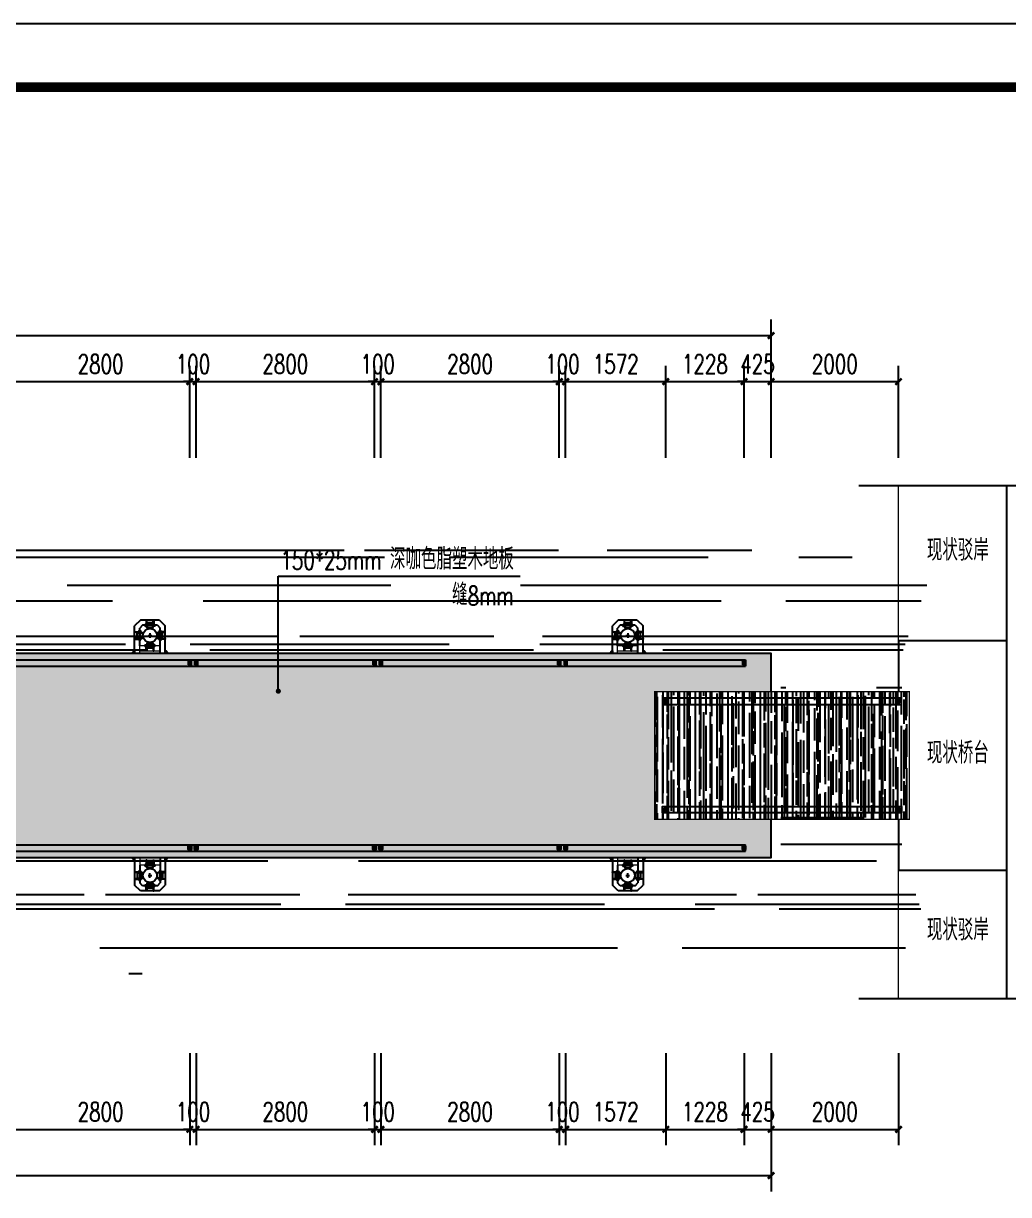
# Model space of a CAD drawing. Extents: x 396092 to 455492, y 17293 to 132793.
# Drawn here: x 428825 to 444290, y 72415 to 90793 of the extents above; entities that cross this region are included whole.
import ezdxf

# ---------------------------------------------------------------- set-up
doc = ezdxf.new("R2010")
doc.units = 0
doc.header["$LTSCALE"] = 1000
doc.header["$MEASUREMENT"] = 0
doc.linetypes.add('ACAD_ISO03W100', pattern=[30, 12, -18])
doc.layers.add('8', color=8, linetype='Continuous', lineweight=9)
for name, color, linetype in [('DIM_IDEN', 3, 'Continuous'), ('DIM_LEAD', 3, 'Continuous'), ('DIM_SYMB', 3, 'Continuous'), ('DL', 8, 'Continuous'), ('P-SHRUB', 62, 'ZIGZAG'), ('PUB_DIM', 3, 'Continuous'), ('PUB_TEXT', 7, 'Continuous'), ('W-MOUNTING固定方式', 5, 'Continuous'), ('构筑', 34, 'Continuous')]:
    doc.layers.add(name, color=color, linetype=linetype)
doc.styles.add('_TCH_DIM', font='SIMPLEX', dxfattribs={"bigfont": 'GBCBIG'})
doc.styles.add('_TCH_DIM_T3', font='SIMPLEX', dxfattribs={"width": 0.705882, "bigfont": 'GBCBIG'})
doc.linetypes.add('ZIGZAG', pattern='A,0.00254,-5.08,[131,ltypeshp.shx,S=5.08,R=0,X=-5.08,Y=0],-10.16,[131,ltypeshp.shx,S=5.08,R=180,X=5.08,Y=0],-5.08', length=20.32254)
doc.dimstyles.new('_TCH_ARCH&&100', dxfattribs={"dimtxt": 297.5, "dimasz": 100, "dimexe": 250, "dimexo": 300, "dimgap": 126.25, "dimtad": 1, "dimdec": 0, "dimzin": 0, "dimdsep": 46, "dimtxsty": '_TCH_DIM_T3', "dimblk": 'ARCHTICK', "dimcen": 0.09, "dimclrt": 7, "dimazin": 2, "dimtfac": 1, "dimtdec": 0, "dimtix": 1, "dimtmove": 2, "dimatfit": 3, "dimfxl": 100, "dimtolj": 1, "dimtzin": 0, "dimarcsym": 0})
pattern_1 = [(180, (666647.1, -36901.1), (-2235.2, 1016), [15240, -2032, 5080, -1016]), (180, (665295.8, -36393.1), (1016, 1351.28), [3048, -335.28, 6096, -762]), (180, (666139.1, -36037.5), (-5283.2, 680.72), [8128, -1422.4, 4064, -1016])]
pattern_2 = [(90, (-66717.86, 0), (-127, 279.4), [1905, -254, 635, -127]), (90, (-66781.36, 168.91), (-168.91, -127), [381, -41.91, 762, -95.25]), (90, (-66825.81, 63.5), (-85.09, 660.4), [1016, -177.8, 508, -127])]
pattern_3 = [(45, (24563.483, 1938.003), (-5.61266008, 5.61266008), [])]
pattern_4 = [(45, (24663.483, 1938.003), (-5.61266008, 5.61266008), [])]
pattern_5 = [(45, (27463.483, 1938.003), (-5.61266008, 5.61266008), [])]
pattern_6 = [(45, (27563.483, 1938.003), (-5.61266008, 5.61266008), [])]
pattern_7 = [(45, (30363.483, 1938.003), (-5.61266008, 5.61266008), [])]
pattern_8 = [(45, (30463.483, 1938.003), (-5.61266008, 5.61266008), [])]
pattern_9 = [(45, (33263.483, 1938.003), (-5.61266008, 5.61266008), [])]
pattern_10 = [(45, (-2808.554, 1338.003), (-5.61266008, 5.61266008), [])]

# ---------------------------------------------------------------- blocks, each defined once
blk = doc.blocks.new('A$C1EDE4923')
at = {"color": 4}
for p, q in [((-266, 120), (-270, 120)), ((-269, 126), (-266, 126)), ((-266, 114), (-269, 114))]:
    blk.add_line(p, q, dxfattribs=at)
for p, q in [((-257, 126), (-264, 126)), ((-264, 115), (-257, 115)), ((-253, 123), (-257, 120)), ((-253, 121), (-257, 118)), ((-232, 80), (-232, 160)), ((-148, 80), (-148, 160)), ((-128, 123), (-124, 120)), ((-128, 121), (-124, 118)), ((-124, 126), (-117, 126)), ((-117, 115), (-124, 115)), ((-115, 129), (-115, 111))]:
    blk.add_line(p, q)
at = {"color": 1}
for p, q in [((-240, 127), (-250, 127)), ((-250, 113), (-240, 113)), ((-131, 127), (-141, 127)), ((-131, 113), (-141, 113))]:
    blk.add_line(p, q, dxfattribs=at)
at = {"color": 6, "linetype": 'ACAD_ISO03W100'}
for p, q in [((-131, 126), (-250, 126)), ((-131, 114), (-250, 114))]:
    blk.add_line(p, q, dxfattribs=at)
at = {"color": 2}
for p, q in [((-250, 120), (-240, 120)), ((-141, 120), (-131, 120))]:
    blk.add_line(p, q, dxfattribs=at)
for points in [[(-270, 125), (-268, 127), (-268, 113), (-270, 115)], [(-266, 129), (-266, 126), (-266, 115), (-266, 112)], [(-249, 142), (-240, 142), (-240, 40), (-249, 40)], [(-232, 160), (-148, 160), (-145, 157), (-145, 83), (-148, 80), (-232, 80), (-235, 83), (-235, 157)], [(-132, 142), (-141, 142), (-141, 40), (-132, 40)]]:
    blk.add_lwpolyline(points, close=True)
for points in [[(-268, 127), (-266, 127), (-266, 113), (-268, 113)], [(-253, 107), (-253, 135), (-250, 135), (-250, 107), (-253, 107), (-253, 108)], [(-128, 107), (-128, 135), (-131, 135), (-131, 107), (-128, 107), (-128, 108)]]:
    blk.add_lwpolyline(points)
for points in [[(-264, 132), (-257, 132), (-257, 131), (-253, 131), (-253, 110), (-257, 110), (-257, 131), (-257, 109), (-264, 109, -0.666667), (-264, 115, -0.363636), (-264, 126, -0.666667)], [(-117, 132), (-124, 132), (-124, 131), (-128, 131), (-128, 110), (-124, 110), (-124, 131), (-124, 109), (-117, 109, 0.666667), (-117, 115, 0.363636), (-117, 126, 0.666667)]]:
    blk.add_lwpolyline(points, format="xyb", close=True)
blk = doc.blocks.new('A$Ce900529c')
blk.add_lwpolyline([(955.47, -628.99), (1549.47, -628.99), (1549.47, -1048.99), (955.47, -1048.99)], close=True)
at = {"const_width": 1.5}
blk.add_lwpolyline([(1539.47, -638.99), (980.47, -638.99), (980.47, -1038.99), (1539.47, -1038.99)], close=True, dxfattribs=at)
blk = doc.blocks.new('_ArchTick')
at = {"color": 0, "linetype": 'ByBlock', "const_width": 0.4}
blk.add_lwpolyline([(-0.5, -0.5), (0.5, 0.5)], dxfattribs=at)
blk = doc.blocks.new('*D158')
at = {"layer": 'Defpoints', "color": 0, "transparency": 16777216}
for p in [(406062, 74212), (440562, 74212), (440562, 72714)]:
    blk.add_point(p, dxfattribs=at)
at = {"layer": 'PUB_DIM', "color": 0, "lineweight": -2, "transparency": 16777216}
for p, q in [((406062, 73912), (406062, 72464)), ((440562, 73912), (440562, 72464)), ((406062, 72714), (440562, 72714))]:
    blk.add_line(p, q, dxfattribs=at)
at = {"layer": 'PUB_DIM', "color": 0, "lineweight": -2, "transparency": 16777216, "xscale": 100, "yscale": 100, "zscale": 100, "rotation": 180}
blk.add_blockref('_ArchTick', (406062, 72714), dxfattribs=at)
at = {"layer": 'PUB_DIM', "color": 0, "lineweight": -2, "transparency": 16777216, "xscale": 100, "yscale": 100, "zscale": 100}
blk.add_blockref('_ArchTick', (440562, 72714), dxfattribs=at)
at = {"layer": 'PUB_DIM', "color": 7, "transparency": 16777216, "insert": (423312, 72989), "char_height": 297.5, "attachment_point": 5, "style": '_TCH_DIM_T3'}
blk.add_mtext('\\A1;34500', dxfattribs=at)
blk = doc.blocks.new('*D181')
at = {"layer": 'Defpoints', "color": 0, "transparency": 16777216}
for p in [(428637, 74936), (431437, 74936), (431437, 73438)]:
    blk.add_point(p, dxfattribs=at)
at = {"layer": 'PUB_DIM', "color": 0, "lineweight": -2, "transparency": 16777216}
for p, q in [((428637, 74636), (428637, 73188)), ((431437, 74636), (431437, 73188)), ((428637, 73438), (431437, 73438))]:
    blk.add_line(p, q, dxfattribs=at)
at = {"layer": 'PUB_DIM', "color": 0, "lineweight": -2, "transparency": 16777216, "xscale": 100, "yscale": 100, "zscale": 100, "rotation": 180}
blk.add_blockref('_ArchTick', (428637, 73438), dxfattribs=at)
at = {"layer": 'PUB_DIM', "color": 0, "lineweight": -2, "transparency": 16777216, "xscale": 100, "yscale": 100, "zscale": 100}
blk.add_blockref('_ArchTick', (431437, 73438), dxfattribs=at)
at = {"layer": 'PUB_DIM', "color": 7, "transparency": 16777216, "insert": (430037, 73713), "char_height": 297.5, "attachment_point": 5, "style": '_TCH_DIM_T3'}
blk.add_mtext('\\A1;2800', dxfattribs=at)
blk = doc.blocks.new('*D182')
at = {"layer": 'Defpoints', "color": 0, "transparency": 16777216}
for p in [(431437, 74936), (431537, 74936), (431537, 73438)]:
    blk.add_point(p, dxfattribs=at)
at = {"layer": 'PUB_DIM', "color": 0, "lineweight": -2, "transparency": 16777216}
for p, q in [((431437, 74636), (431437, 73188)), ((431537, 74636), (431537, 73188)), ((431437, 73438), (431337, 73438)), ((431437, 73438), (431537, 73438)), ((431537, 73438), (431637, 73438))]:
    blk.add_line(p, q, dxfattribs=at)
at = {"layer": 'PUB_DIM', "color": 0, "lineweight": -2, "transparency": 16777216, "xscale": 100, "yscale": 100, "zscale": 100}
blk.add_blockref('_ArchTick', (431437, 73438), dxfattribs=at)
at = {"layer": 'PUB_DIM', "color": 0, "lineweight": -2, "transparency": 16777216, "xscale": 100, "yscale": 100, "zscale": 100, "rotation": 180}
blk.add_blockref('_ArchTick', (431537, 73438), dxfattribs=at)
at = {"layer": 'PUB_DIM', "color": 7, "transparency": 16777216, "insert": (431487, 73713), "char_height": 297.5, "attachment_point": 5, "style": '_TCH_DIM_T3'}
blk.add_mtext('\\A1;100', dxfattribs=at)
blk = doc.blocks.new('*D183')
at = {"layer": 'Defpoints', "color": 0, "transparency": 16777216}
for p in [(431537, 74936), (434337, 74936), (434337, 73438)]:
    blk.add_point(p, dxfattribs=at)
at = {"layer": 'PUB_DIM', "color": 0, "lineweight": -2, "transparency": 16777216}
for p, q in [((431537, 74636), (431537, 73188)), ((434337, 74636), (434337, 73188)), ((431537, 73438), (434337, 73438))]:
    blk.add_line(p, q, dxfattribs=at)
at = {"layer": 'PUB_DIM', "color": 0, "lineweight": -2, "transparency": 16777216, "xscale": 100, "yscale": 100, "zscale": 100, "rotation": 180}
blk.add_blockref('_ArchTick', (431537, 73438), dxfattribs=at)
at = {"layer": 'PUB_DIM', "color": 0, "lineweight": -2, "transparency": 16777216, "xscale": 100, "yscale": 100, "zscale": 100}
blk.add_blockref('_ArchTick', (434337, 73438), dxfattribs=at)
at = {"layer": 'PUB_DIM', "color": 7, "transparency": 16777216, "insert": (432937, 73713), "char_height": 297.5, "attachment_point": 5, "style": '_TCH_DIM_T3'}
blk.add_mtext('\\A1;2800', dxfattribs=at)
blk = doc.blocks.new('*D184')
at = {"layer": 'Defpoints', "color": 0, "transparency": 16777216}
for p in [(434337, 74936), (434437, 74936), (434437, 73438)]:
    blk.add_point(p, dxfattribs=at)
at = {"layer": 'PUB_DIM', "color": 0, "lineweight": -2, "transparency": 16777216}
for p, q in [((434337, 74636), (434337, 73188)), ((434437, 74636), (434437, 73188)), ((434337, 73438), (434237, 73438)), ((434337, 73438), (434437, 73438)), ((434437, 73438), (434537, 73438))]:
    blk.add_line(p, q, dxfattribs=at)
at = {"layer": 'PUB_DIM', "color": 0, "lineweight": -2, "transparency": 16777216, "xscale": 100, "yscale": 100, "zscale": 100}
blk.add_blockref('_ArchTick', (434337, 73438), dxfattribs=at)
at = {"layer": 'PUB_DIM', "color": 0, "lineweight": -2, "transparency": 16777216, "xscale": 100, "yscale": 100, "zscale": 100, "rotation": 180}
blk.add_blockref('_ArchTick', (434437, 73438), dxfattribs=at)
at = {"layer": 'PUB_DIM', "color": 7, "transparency": 16777216, "insert": (434387, 73713), "char_height": 297.5, "attachment_point": 5, "style": '_TCH_DIM_T3'}
blk.add_mtext('\\A1;100', dxfattribs=at)
blk = doc.blocks.new('*D185')
at = {"layer": 'Defpoints', "color": 0, "transparency": 16777216}
for p in [(434437, 74936), (437237, 74936), (437237, 73438)]:
    blk.add_point(p, dxfattribs=at)
at = {"layer": 'PUB_DIM', "color": 0, "lineweight": -2, "transparency": 16777216}
for p, q in [((434437, 74636), (434437, 73188)), ((437237, 74636), (437237, 73188)), ((434437, 73438), (437237, 73438))]:
    blk.add_line(p, q, dxfattribs=at)
at = {"layer": 'PUB_DIM', "color": 0, "lineweight": -2, "transparency": 16777216, "xscale": 100, "yscale": 100, "zscale": 100, "rotation": 180}
blk.add_blockref('_ArchTick', (434437, 73438), dxfattribs=at)
at = {"layer": 'PUB_DIM', "color": 0, "lineweight": -2, "transparency": 16777216, "xscale": 100, "yscale": 100, "zscale": 100}
blk.add_blockref('_ArchTick', (437237, 73438), dxfattribs=at)
at = {"layer": 'PUB_DIM', "color": 7, "transparency": 16777216, "insert": (435837, 73713), "char_height": 297.5, "attachment_point": 5, "style": '_TCH_DIM_T3'}
blk.add_mtext('\\A1;2800', dxfattribs=at)
blk = doc.blocks.new('*D186')
at = {"layer": 'Defpoints', "color": 0, "transparency": 16777216}
for p in [(437237, 74936), (437337, 74936), (437337, 73438)]:
    blk.add_point(p, dxfattribs=at)
at = {"layer": 'PUB_DIM', "color": 0, "lineweight": -2, "transparency": 16777216}
for p, q in [((437237, 74636), (437237, 73188)), ((437337, 74636), (437337, 73188)), ((437237, 73438), (437137, 73438)), ((437237, 73438), (437337, 73438)), ((437337, 73438), (437437, 73438))]:
    blk.add_line(p, q, dxfattribs=at)
at = {"layer": 'PUB_DIM', "color": 0, "lineweight": -2, "transparency": 16777216, "xscale": 100, "yscale": 100, "zscale": 100}
blk.add_blockref('_ArchTick', (437237, 73438), dxfattribs=at)
at = {"layer": 'PUB_DIM', "color": 0, "lineweight": -2, "transparency": 16777216, "xscale": 100, "yscale": 100, "zscale": 100, "rotation": 180}
blk.add_blockref('_ArchTick', (437337, 73438), dxfattribs=at)
at = {"layer": 'PUB_DIM', "color": 7, "transparency": 16777216, "insert": (437287, 73713), "char_height": 297.5, "attachment_point": 5, "style": '_TCH_DIM_T3'}
blk.add_mtext('\\A1;100', dxfattribs=at)
blk = doc.blocks.new('*D187')
at = {"layer": 'Defpoints', "color": 0, "transparency": 16777216}
for p in [(437337, 74936), (438909, 74936), (438909, 73438)]:
    blk.add_point(p, dxfattribs=at)
at = {"layer": 'PUB_DIM', "color": 0, "lineweight": -2, "transparency": 16777216}
for p, q in [((437337, 74636), (437337, 73188)), ((438909, 74636), (438909, 73188)), ((437337, 73438), (438909, 73438))]:
    blk.add_line(p, q, dxfattribs=at)
at = {"layer": 'PUB_DIM', "color": 0, "lineweight": -2, "transparency": 16777216, "xscale": 100, "yscale": 100, "zscale": 100, "rotation": 180}
blk.add_blockref('_ArchTick', (437337, 73438), dxfattribs=at)
at = {"layer": 'PUB_DIM', "color": 0, "lineweight": -2, "transparency": 16777216, "xscale": 100, "yscale": 100, "zscale": 100}
blk.add_blockref('_ArchTick', (438909, 73438), dxfattribs=at)
at = {"layer": 'PUB_DIM', "color": 7, "transparency": 16777216, "insert": (438123, 73713), "char_height": 297.5, "attachment_point": 5, "style": '_TCH_DIM_T3'}
blk.add_mtext('\\A1;1572', dxfattribs=at)
blk = doc.blocks.new('*D188')
at = {"layer": 'Defpoints', "color": 0, "transparency": 16777216}
for p in [(438909, 74936), (440137, 74936), (440137, 73438)]:
    blk.add_point(p, dxfattribs=at)
at = {"layer": 'PUB_DIM', "color": 0, "lineweight": -2, "transparency": 16777216}
for p, q in [((438909, 74636), (438909, 73188)), ((440137, 74636), (440137, 73188)), ((438909, 73438), (440137, 73438))]:
    blk.add_line(p, q, dxfattribs=at)
at = {"layer": 'PUB_DIM', "color": 0, "lineweight": -2, "transparency": 16777216, "xscale": 100, "yscale": 100, "zscale": 100, "rotation": 180}
blk.add_blockref('_ArchTick', (438909, 73438), dxfattribs=at)
at = {"layer": 'PUB_DIM', "color": 0, "lineweight": -2, "transparency": 16777216, "xscale": 100, "yscale": 100, "zscale": 100}
blk.add_blockref('_ArchTick', (440137, 73438), dxfattribs=at)
at = {"layer": 'PUB_DIM', "color": 7, "transparency": 16777216, "insert": (439523, 73713), "char_height": 297.5, "attachment_point": 5, "style": '_TCH_DIM_T3'}
blk.add_mtext('\\A1;1228', dxfattribs=at)
blk = doc.blocks.new('*D189')
at = {"layer": 'Defpoints', "color": 0, "transparency": 16777216}
for p in [(440137, 74936), (440562, 74936), (440562, 73438)]:
    blk.add_point(p, dxfattribs=at)
at = {"layer": 'PUB_DIM', "color": 0, "lineweight": -2, "transparency": 16777216}
for p, q in [((440137, 74636), (440137, 73188)), ((440562, 74636), (440562, 73188)), ((440137, 73438), (440037, 73438)), ((440137, 73438), (440562, 73438)), ((440562, 73438), (440662, 73438))]:
    blk.add_line(p, q, dxfattribs=at)
at = {"layer": 'PUB_DIM', "color": 0, "lineweight": -2, "transparency": 16777216, "xscale": 100, "yscale": 100, "zscale": 100}
blk.add_blockref('_ArchTick', (440137, 73438), dxfattribs=at)
at = {"layer": 'PUB_DIM', "color": 0, "lineweight": -2, "transparency": 16777216, "xscale": 100, "yscale": 100, "zscale": 100, "rotation": 180}
blk.add_blockref('_ArchTick', (440562, 73438), dxfattribs=at)
at = {"layer": 'PUB_DIM', "color": 7, "transparency": 16777216, "insert": (440349, 73713), "char_height": 297.5, "attachment_point": 5, "style": '_TCH_DIM_T3'}
blk.add_mtext('\\A1;425', dxfattribs=at)
blk = doc.blocks.new('*D190')
at = {"layer": 'Defpoints', "color": 0, "transparency": 16777216}
for p in [(440562, 74936), (442562, 74936), (442562, 73438)]:
    blk.add_point(p, dxfattribs=at)
at = {"layer": 'PUB_DIM', "color": 0, "lineweight": -2, "transparency": 16777216}
for p, q in [((440562, 74636), (440562, 73188)), ((442562, 74636), (442562, 73188)), ((440562, 73438), (442562, 73438))]:
    blk.add_line(p, q, dxfattribs=at)
at = {"layer": 'PUB_DIM', "color": 0, "lineweight": -2, "transparency": 16777216, "xscale": 100, "yscale": 100, "zscale": 100, "rotation": 180}
blk.add_blockref('_ArchTick', (440562, 73438), dxfattribs=at)
at = {"layer": 'PUB_DIM', "color": 0, "lineweight": -2, "transparency": 16777216, "xscale": 100, "yscale": 100, "zscale": 100}
blk.add_blockref('_ArchTick', (442562, 73438), dxfattribs=at)
at = {"layer": 'PUB_DIM', "color": 7, "transparency": 16777216, "insert": (441562, 73713), "char_height": 297.5, "attachment_point": 5, "style": '_TCH_DIM_T3'}
blk.add_mtext('\\A1;2000', dxfattribs=at)
blk = doc.blocks.new('*D198')
at = {"layer": 'Defpoints', "color": 0, "transparency": 16777216}
for p in [(440562, 85896), (406062, 84398), (440562, 84398)]:
    blk.add_point(p, dxfattribs=at)
at = {"layer": 'PUB_DIM', "color": 0, "lineweight": -2, "transparency": 16777216}
for p, q in [((406062, 84698), (406062, 86146)), ((440562, 84698), (440562, 86146)), ((406062, 85896), (440562, 85896))]:
    blk.add_line(p, q, dxfattribs=at)
at = {"layer": 'PUB_DIM', "color": 0, "lineweight": -2, "transparency": 16777216, "xscale": 100, "yscale": 100, "zscale": 100, "rotation": 180}
blk.add_blockref('_ArchTick', (406062, 85896), dxfattribs=at)
at = {"layer": 'PUB_DIM', "color": 0, "lineweight": -2, "transparency": 16777216, "xscale": 100, "yscale": 100, "zscale": 100}
blk.add_blockref('_ArchTick', (440562, 85896), dxfattribs=at)
at = {"layer": 'PUB_DIM', "color": 7, "transparency": 16777216, "insert": (423312, 86171), "char_height": 297.5, "attachment_point": 5, "style": '_TCH_DIM_T3'}
blk.add_mtext('\\A1;34500', dxfattribs=at)
blk = doc.blocks.new('*D221')
at = {"layer": 'Defpoints', "color": 0, "transparency": 16777216}
for p in [(431437, 85172), (428637, 83674), (431437, 83674)]:
    blk.add_point(p, dxfattribs=at)
at = {"layer": 'PUB_DIM', "color": 0, "lineweight": -2, "transparency": 16777216}
for p, q in [((428637, 83974), (428637, 85422)), ((431437, 83974), (431437, 85422)), ((428637, 85172), (431437, 85172))]:
    blk.add_line(p, q, dxfattribs=at)
at = {"layer": 'PUB_DIM', "color": 0, "lineweight": -2, "transparency": 16777216, "xscale": 100, "yscale": 100, "zscale": 100, "rotation": 180}
blk.add_blockref('_ArchTick', (428637, 85172), dxfattribs=at)
at = {"layer": 'PUB_DIM', "color": 0, "lineweight": -2, "transparency": 16777216, "xscale": 100, "yscale": 100, "zscale": 100}
blk.add_blockref('_ArchTick', (431437, 85172), dxfattribs=at)
at = {"layer": 'PUB_DIM', "color": 7, "transparency": 16777216, "insert": (430037, 85447), "char_height": 297.5, "attachment_point": 5, "style": '_TCH_DIM_T3'}
blk.add_mtext('\\A1;2800', dxfattribs=at)
blk = doc.blocks.new('*D222')
at = {"layer": 'Defpoints', "color": 0, "transparency": 16777216}
for p in [(431537, 85172), (431437, 83674), (431537, 83674)]:
    blk.add_point(p, dxfattribs=at)
at = {"layer": 'PUB_DIM', "color": 0, "lineweight": -2, "transparency": 16777216}
for p, q in [((431437, 83974), (431437, 85422)), ((431537, 83974), (431537, 85422)), ((431437, 85172), (431337, 85172)), ((431437, 85172), (431537, 85172)), ((431537, 85172), (431637, 85172))]:
    blk.add_line(p, q, dxfattribs=at)
at = {"layer": 'PUB_DIM', "color": 0, "lineweight": -2, "transparency": 16777216, "xscale": 100, "yscale": 100, "zscale": 100}
blk.add_blockref('_ArchTick', (431437, 85172), dxfattribs=at)
at = {"layer": 'PUB_DIM', "color": 0, "lineweight": -2, "transparency": 16777216, "xscale": 100, "yscale": 100, "zscale": 100, "rotation": 180}
blk.add_blockref('_ArchTick', (431537, 85172), dxfattribs=at)
at = {"layer": 'PUB_DIM', "color": 7, "transparency": 16777216, "insert": (431487, 85447), "char_height": 297.5, "attachment_point": 5, "style": '_TCH_DIM_T3'}
blk.add_mtext('\\A1;100', dxfattribs=at)
blk = doc.blocks.new('*D223')
at = {"layer": 'Defpoints', "color": 0, "transparency": 16777216}
for p in [(434337, 85172), (431537, 83674), (434337, 83674)]:
    blk.add_point(p, dxfattribs=at)
at = {"layer": 'PUB_DIM', "color": 0, "lineweight": -2, "transparency": 16777216}
for p, q in [((431537, 83974), (431537, 85422)), ((434337, 83974), (434337, 85422)), ((431537, 85172), (434337, 85172))]:
    blk.add_line(p, q, dxfattribs=at)
at = {"layer": 'PUB_DIM', "color": 0, "lineweight": -2, "transparency": 16777216, "xscale": 100, "yscale": 100, "zscale": 100, "rotation": 180}
blk.add_blockref('_ArchTick', (431537, 85172), dxfattribs=at)
at = {"layer": 'PUB_DIM', "color": 0, "lineweight": -2, "transparency": 16777216, "xscale": 100, "yscale": 100, "zscale": 100}
blk.add_blockref('_ArchTick', (434337, 85172), dxfattribs=at)
at = {"layer": 'PUB_DIM', "color": 7, "transparency": 16777216, "insert": (432937, 85447), "char_height": 297.5, "attachment_point": 5, "style": '_TCH_DIM_T3'}
blk.add_mtext('\\A1;2800', dxfattribs=at)
blk = doc.blocks.new('*D224')
at = {"layer": 'Defpoints', "color": 0, "transparency": 16777216}
for p in [(434437, 85172), (434337, 83674), (434437, 83674)]:
    blk.add_point(p, dxfattribs=at)
at = {"layer": 'PUB_DIM', "color": 0, "lineweight": -2, "transparency": 16777216}
for p, q in [((434337, 83974), (434337, 85422)), ((434437, 83974), (434437, 85422)), ((434337, 85172), (434237, 85172)), ((434337, 85172), (434437, 85172)), ((434437, 85172), (434537, 85172))]:
    blk.add_line(p, q, dxfattribs=at)
at = {"layer": 'PUB_DIM', "color": 0, "lineweight": -2, "transparency": 16777216, "xscale": 100, "yscale": 100, "zscale": 100}
blk.add_blockref('_ArchTick', (434337, 85172), dxfattribs=at)
at = {"layer": 'PUB_DIM', "color": 0, "lineweight": -2, "transparency": 16777216, "xscale": 100, "yscale": 100, "zscale": 100, "rotation": 180}
blk.add_blockref('_ArchTick', (434437, 85172), dxfattribs=at)
at = {"layer": 'PUB_DIM', "color": 7, "transparency": 16777216, "insert": (434387, 85447), "char_height": 297.5, "attachment_point": 5, "style": '_TCH_DIM_T3'}
blk.add_mtext('\\A1;100', dxfattribs=at)
blk = doc.blocks.new('*D225')
at = {"layer": 'Defpoints', "color": 0, "transparency": 16777216}
for p in [(437237, 85172), (434437, 83674), (437237, 83674)]:
    blk.add_point(p, dxfattribs=at)
at = {"layer": 'PUB_DIM', "color": 0, "lineweight": -2, "transparency": 16777216}
for p, q in [((434437, 83974), (434437, 85422)), ((437237, 83974), (437237, 85422)), ((434437, 85172), (437237, 85172))]:
    blk.add_line(p, q, dxfattribs=at)
at = {"layer": 'PUB_DIM', "color": 0, "lineweight": -2, "transparency": 16777216, "xscale": 100, "yscale": 100, "zscale": 100, "rotation": 180}
blk.add_blockref('_ArchTick', (434437, 85172), dxfattribs=at)
at = {"layer": 'PUB_DIM', "color": 0, "lineweight": -2, "transparency": 16777216, "xscale": 100, "yscale": 100, "zscale": 100}
blk.add_blockref('_ArchTick', (437237, 85172), dxfattribs=at)
at = {"layer": 'PUB_DIM', "color": 7, "transparency": 16777216, "insert": (435837, 85447), "char_height": 297.5, "attachment_point": 5, "style": '_TCH_DIM_T3'}
blk.add_mtext('\\A1;2800', dxfattribs=at)
blk = doc.blocks.new('*D226')
at = {"layer": 'Defpoints', "color": 0, "transparency": 16777216}
for p in [(437337, 85172), (437237, 83674), (437337, 83674)]:
    blk.add_point(p, dxfattribs=at)
at = {"layer": 'PUB_DIM', "color": 0, "lineweight": -2, "transparency": 16777216}
for p, q in [((437237, 83974), (437237, 85422)), ((437337, 83974), (437337, 85422)), ((437237, 85172), (437137, 85172)), ((437237, 85172), (437337, 85172)), ((437337, 85172), (437437, 85172))]:
    blk.add_line(p, q, dxfattribs=at)
at = {"layer": 'PUB_DIM', "color": 0, "lineweight": -2, "transparency": 16777216, "xscale": 100, "yscale": 100, "zscale": 100}
blk.add_blockref('_ArchTick', (437237, 85172), dxfattribs=at)
at = {"layer": 'PUB_DIM', "color": 0, "lineweight": -2, "transparency": 16777216, "xscale": 100, "yscale": 100, "zscale": 100, "rotation": 180}
blk.add_blockref('_ArchTick', (437337, 85172), dxfattribs=at)
at = {"layer": 'PUB_DIM', "color": 7, "transparency": 16777216, "insert": (437287, 85447), "char_height": 297.5, "attachment_point": 5, "style": '_TCH_DIM_T3'}
blk.add_mtext('\\A1;100', dxfattribs=at)
blk = doc.blocks.new('*D227')
at = {"layer": 'Defpoints', "color": 0, "transparency": 16777216}
for p in [(438909, 85172), (437337, 83674), (438909, 83674)]:
    blk.add_point(p, dxfattribs=at)
at = {"layer": 'PUB_DIM', "color": 0, "lineweight": -2, "transparency": 16777216}
for p, q in [((437337, 83974), (437337, 85422)), ((438909, 83974), (438909, 85422)), ((437337, 85172), (438909, 85172))]:
    blk.add_line(p, q, dxfattribs=at)
at = {"layer": 'PUB_DIM', "color": 0, "lineweight": -2, "transparency": 16777216, "xscale": 100, "yscale": 100, "zscale": 100, "rotation": 180}
blk.add_blockref('_ArchTick', (437337, 85172), dxfattribs=at)
at = {"layer": 'PUB_DIM', "color": 0, "lineweight": -2, "transparency": 16777216, "xscale": 100, "yscale": 100, "zscale": 100}
blk.add_blockref('_ArchTick', (438909, 85172), dxfattribs=at)
at = {"layer": 'PUB_DIM', "color": 7, "transparency": 16777216, "insert": (438123, 85447), "char_height": 297.5, "attachment_point": 5, "style": '_TCH_DIM_T3'}
blk.add_mtext('\\A1;1572', dxfattribs=at)
blk = doc.blocks.new('*D228')
at = {"layer": 'Defpoints', "color": 0, "transparency": 16777216}
for p in [(440137, 85172), (438909, 83674), (440137, 83674)]:
    blk.add_point(p, dxfattribs=at)
at = {"layer": 'PUB_DIM', "color": 0, "lineweight": -2, "transparency": 16777216}
for p, q in [((438909, 83974), (438909, 85422)), ((440137, 83974), (440137, 85422)), ((438909, 85172), (440137, 85172))]:
    blk.add_line(p, q, dxfattribs=at)
at = {"layer": 'PUB_DIM', "color": 0, "lineweight": -2, "transparency": 16777216, "xscale": 100, "yscale": 100, "zscale": 100, "rotation": 180}
blk.add_blockref('_ArchTick', (438909, 85172), dxfattribs=at)
at = {"layer": 'PUB_DIM', "color": 0, "lineweight": -2, "transparency": 16777216, "xscale": 100, "yscale": 100, "zscale": 100}
blk.add_blockref('_ArchTick', (440137, 85172), dxfattribs=at)
at = {"layer": 'PUB_DIM', "color": 7, "transparency": 16777216, "insert": (439523, 85447), "char_height": 297.5, "attachment_point": 5, "style": '_TCH_DIM_T3'}
blk.add_mtext('\\A1;1228', dxfattribs=at)
blk = doc.blocks.new('*D229')
at = {"layer": 'Defpoints', "color": 0, "transparency": 16777216}
for p in [(440562, 85172), (440137, 83674), (440562, 83674)]:
    blk.add_point(p, dxfattribs=at)
at = {"layer": 'PUB_DIM', "color": 0, "lineweight": -2, "transparency": 16777216}
for p, q in [((440137, 83974), (440137, 85422)), ((440562, 83974), (440562, 85422)), ((440137, 85172), (440037, 85172)), ((440137, 85172), (440562, 85172)), ((440562, 85172), (440662, 85172))]:
    blk.add_line(p, q, dxfattribs=at)
at = {"layer": 'PUB_DIM', "color": 0, "lineweight": -2, "transparency": 16777216, "xscale": 100, "yscale": 100, "zscale": 100}
blk.add_blockref('_ArchTick', (440137, 85172), dxfattribs=at)
at = {"layer": 'PUB_DIM', "color": 0, "lineweight": -2, "transparency": 16777216, "xscale": 100, "yscale": 100, "zscale": 100, "rotation": 180}
blk.add_blockref('_ArchTick', (440562, 85172), dxfattribs=at)
at = {"layer": 'PUB_DIM', "color": 7, "transparency": 16777216, "insert": (440349, 85447), "char_height": 297.5, "attachment_point": 5, "style": '_TCH_DIM_T3'}
blk.add_mtext('\\A1;425', dxfattribs=at)
blk = doc.blocks.new('*D230')
at = {"layer": 'Defpoints', "color": 0, "transparency": 16777216}
for p in [(442562, 85172), (440562, 83674), (442562, 83674)]:
    blk.add_point(p, dxfattribs=at)
at = {"layer": 'PUB_DIM', "color": 0, "lineweight": -2, "transparency": 16777216}
for p, q in [((440562, 83974), (440562, 85422)), ((442562, 83974), (442562, 85422)), ((440562, 85172), (442562, 85172))]:
    blk.add_line(p, q, dxfattribs=at)
at = {"layer": 'PUB_DIM', "color": 0, "lineweight": -2, "transparency": 16777216, "xscale": 100, "yscale": 100, "zscale": 100, "rotation": 180}
blk.add_blockref('_ArchTick', (440562, 85172), dxfattribs=at)
at = {"layer": 'PUB_DIM', "color": 0, "lineweight": -2, "transparency": 16777216, "xscale": 100, "yscale": 100, "zscale": 100}
blk.add_blockref('_ArchTick', (442562, 85172), dxfattribs=at)
at = {"layer": 'PUB_DIM', "color": 7, "transparency": 16777216, "insert": (441562, 85447), "char_height": 297.5, "attachment_point": 5, "style": '_TCH_DIM_T3'}
blk.add_mtext('\\A1;2000', dxfattribs=at)

msp = doc.modelspace()

# ---------------------------------------------------------------- hatches: boundary and pattern name
at = {"layer": 'DL'}
h = msp.add_hatch(dxfattribs=at)
h.set_pattern_fill('AR-RROOF', color=5, scale=800, style=0)
h.set_pattern_definition(pattern_1)
h.paths.add_polyline_path([(423365.7, 80905.2), (423365.7, 82331), (425457.6, 82393.4), (430515.4, 82735.5), (438387.3, 82621.4), (440615.7, 82502.6), (440615.7, 80905.2), (440215.7, 80905.2)])
h.paths.add_polyline_path([(440615.7, 82502.6), (441239.4, 82469.4), (443120.7, 82281.4), (442615.7, 80905.2), (442615.7, 80207.3), (442458.2, 80207.3), (440715.7, 80207.3), (440715.7, 80905.2), (440615.7, 80905.2)])
h = msp.add_hatch(dxfattribs=at)
h.set_pattern_fill('AR-RROOF', color=5, scale=800, style=0)
h.set_pattern_definition(pattern_1)
h.paths.add_polyline_path([(423365.7, 77704.7), (423365.7, 76278.9), (425457.6, 76216.5), (430515.4, 75874.4), (438387.3, 75988.4), (440615.7, 76107.2), (440615.7, 77704.7), (440215.7, 77704.7)])
h.paths.add_polyline_path([(440615.7, 76107.2), (441239.4, 76140.4), (443120.7, 76328.5), (442615.7, 77704.7), (442615.7, 78402.5), (442458.2, 78402.5), (440715.7, 78402.5), (440715.7, 77704.7), (440615.7, 77704.7)])
at = {"layer": 'P-SHRUB', "linetype": 'ByBlock'}
h = msp.add_hatch(dxfattribs=at)
h.set_pattern_fill('ANSI31', color=37, scale=5)
h.set_pattern_definition(pattern_3)
h.paths.add_polyline_path([(431461.5, 80729.9), (431461.5, 80779.9), (431411.5, 80779.9), (431411.5, 80729.9)])
h = msp.add_hatch(dxfattribs=at)
h.set_pattern_fill('ANSI31', color=37, scale=5)
h.set_pattern_definition(pattern_4)
h.paths.add_polyline_path([(431561.5, 80729.9), (431561.5, 80779.9), (431511.5, 80779.9), (431511.5, 80729.9)])
h = msp.add_hatch(dxfattribs=at)
h.set_pattern_fill('ANSI31', color=37, scale=5)
h.set_pattern_definition(pattern_5)
h.paths.add_polyline_path([(434361.5, 80729.9), (434361.5, 80779.9), (434311.5, 80779.9), (434311.5, 80729.9)])
h = msp.add_hatch(dxfattribs=at)
h.set_pattern_fill('ANSI31', color=37, scale=5)
h.set_pattern_definition(pattern_6)
h.paths.add_polyline_path([(434461.5, 80729.9), (434461.5, 80779.9), (434411.5, 80779.9), (434411.5, 80729.9)])
h = msp.add_hatch(dxfattribs=at)
h.set_pattern_fill('ANSI31', color=37, scale=5)
h.set_pattern_definition(pattern_7)
h.paths.add_polyline_path([(437261.5, 80729.9), (437261.5, 80779.9), (437211.5, 80779.9), (437211.5, 80729.9)])
h = msp.add_hatch(dxfattribs=at)
h.set_pattern_fill('ANSI31', color=37, scale=5)
h.set_pattern_definition(pattern_8)
h.paths.add_polyline_path([(437361.5, 80729.9), (437361.5, 80779.9), (437311.5, 80779.9), (437311.5, 80729.9)])
h = msp.add_hatch(dxfattribs=at)
h.set_pattern_fill('ANSI31', color=37, scale=5)
h.set_pattern_definition(pattern_9)
h.paths.add_polyline_path([(440161.5, 80729.9), (440161.5, 80779.9), (440111.5, 80779.9), (440111.5, 80729.9)])
h = msp.add_hatch(dxfattribs=at)
h.set_pattern_fill('ANSI31', color=37, scale=5)
h.set_pattern_definition(pattern_10)
h.paths.add_polyline_path([(438933.6, 80129.9), (438933.6, 80179.9), (438883.6, 80179.9), (438883.6, 80129.9)])
h = msp.add_hatch(dxfattribs=at)
h.set_pattern_fill('ANSI31', color=37, scale=5)
h.set_pattern_definition(pattern_10)
h.paths.add_polyline_path([(442583.6, 80129.9), (442583.6, 80179.9), (442533.6, 80179.9), (442533.6, 80129.9)])
h = msp.add_hatch(dxfattribs=at)
h.set_pattern_fill('ANSI31', color=37, scale=5)
h.set_pattern_definition(pattern_10)
h.paths.add_polyline_path([(438883.6, 78479.9), (438883.6, 78429.9), (438933.6, 78429.9), (438933.6, 78479.9)])
h = msp.add_hatch(dxfattribs=at)
h.set_pattern_fill('ANSI31', color=37, scale=5)
h.set_pattern_definition(pattern_10)
h.paths.add_polyline_path([(442533.6, 78479.9), (442533.6, 78429.9), (442583.6, 78429.9), (442583.6, 78479.9)])
h = msp.add_hatch(dxfattribs=at)
h.set_pattern_fill('ANSI31', color=37, scale=5)
h.set_pattern_definition(pattern_3)
h.paths.add_polyline_path([(431411.5, 77879.9), (431411.5, 77829.9), (431461.5, 77829.9), (431461.5, 77879.9)])
h = msp.add_hatch(dxfattribs=at)
h.set_pattern_fill('ANSI31', color=37, scale=5)
h.set_pattern_definition(pattern_4)
h.paths.add_polyline_path([(431511.5, 77879.9), (431511.5, 77829.9), (431561.5, 77829.9), (431561.5, 77879.9)])
h = msp.add_hatch(dxfattribs=at)
h.set_pattern_fill('ANSI31', color=37, scale=5)
h.set_pattern_definition(pattern_5)
h.paths.add_polyline_path([(434311.5, 77879.9), (434311.5, 77829.9), (434361.5, 77829.9), (434361.5, 77879.9)])
h = msp.add_hatch(dxfattribs=at)
h.set_pattern_fill('ANSI31', color=37, scale=5)
h.set_pattern_definition(pattern_6)
h.paths.add_polyline_path([(434411.5, 77879.9), (434411.5, 77829.9), (434461.5, 77829.9), (434461.5, 77879.9)])
h = msp.add_hatch(dxfattribs=at)
h.set_pattern_fill('ANSI31', color=37, scale=5)
h.set_pattern_definition(pattern_7)
h.paths.add_polyline_path([(437211.5, 77879.9), (437211.5, 77829.9), (437261.5, 77829.9), (437261.5, 77879.9)])
h = msp.add_hatch(dxfattribs=at)
h.set_pattern_fill('ANSI31', color=37, scale=5)
h.set_pattern_definition(pattern_8)
h.paths.add_polyline_path([(437311.5, 77879.9), (437311.5, 77829.9), (437361.5, 77829.9), (437361.5, 77879.9)])
h = msp.add_hatch(dxfattribs=at)
h.set_pattern_fill('ANSI31', color=37, scale=5)
h.set_pattern_definition(pattern_9)
h.paths.add_polyline_path([(440111.5, 77879.9), (440111.5, 77829.9), (440161.5, 77829.9), (440161.5, 77879.9)])
at = {"layer": '构筑'}
h = msp.add_hatch(dxfattribs=at)
h.set_pattern_fill('AR-RROOF', color=256, scale=100, angle=90, style=0)
h.set_pattern_definition(pattern_2)
h.paths.add_polyline_path([(438733.6, 80304.9), (440561.5, 80304.9), (440561.5, 80904.9), (406061.5, 80904.9), (406061.5, 80304.9), (407889.5, 80304.9), (407889.5, 78304.9), (406061.5, 78304.9), (406061.5, 77704.9), (440561.5, 77704.9), (440561.5, 78304.9), (438733.6, 78304.9)])
h = msp.add_hatch(dxfattribs=at)
h.set_pattern_fill('AR-RROOF', color=256, scale=100, angle=90, style=0)
h.set_pattern_definition(pattern_2)
h.paths.add_polyline_path([(442733.6, 80304.9), (438733.6, 80304.9), (438733.6, 78304.9), (442733.6, 78304.9)])

# ---------------------------------------------------------------- linework, layer by layer
for points in [[(444261.5, 75492.3), (444261.5, 83539.6)], [(442561.5, 78304.9), (442561.5, 77504.9), (444261.5, 77504.9), (444261.5, 81104.9), (442561.5, 81104.9), (442561.5, 80304.9)]]:
    msp.add_lwpolyline(points)
at = {"elevation": 1000}
for points in [[(406461.5, 80804.9), (440161.5, 80804.9)], [(406461.5, 80704.9), (440161.5, 80704.9)], [(440161.5, 80804.9), (440161.5, 80704.9)], [(406461.5, 77904.9), (440161.5, 77904.9)], [(406461.5, 77804.9), (440161.5, 77804.9)], [(440161.5, 77804.9), (440161.5, 77904.9)]]:
    msp.add_lwpolyline(points, dxfattribs=at)
for points in [[(442608.6, 80204.9), (438858.6, 80204.9), (438858.6, 80104.9), (442608.6, 80104.9)], [(442608.6, 78404.9), (438858.6, 78404.9), (438858.6, 78504.9), (442608.6, 78504.9)]]:
    msp.add_lwpolyline(points, close=True, dxfattribs=at)
at = {"layer": '8'}
for points in [[(442561.5, 81104.9), (442561.5, 83539.6)], [(442561.5, 75492.3), (442561.5, 77504.9)]]:
    msp.add_lwpolyline(points, dxfattribs=at)
at = {"layer": 'DIM_LEAD'}
for p, q in [((432826.6, 80314.6), (432826.6, 82117.3)), ((432826.6, 82117.3), (436624.4, 82117.3))]:
    msp.add_line(p, q, dxfattribs=at)
at = {"layer": 'DIM_LEAD', "const_width": 40}
msp.add_lwpolyline([(432826.6, 80294.6, 1), (432826.6, 80334.6, 1)], format="xyb", close=True, dxfattribs=at)
at = {"layer": 'DIM_SYMB'}
for points in [[(441941.4, 83539.6), (444811.5, 83539.6), (444887.9, 83749.6), (444962, 83329.6), (445036.5, 83539.6), (447906.6, 83539.6)], [(441941.4, 75492.3), (444811.5, 75492.3), (444887.9, 75702.3), (444962, 75282.3), (445036.5, 75492.3), (447906.6, 75492.3)]]:
    msp.add_lwpolyline(points, dxfattribs=at)
at = {"layer": 'P-SHRUB', "color": 39, "linetype": 'ByBlock', "elevation": 1000}
for points in [[(431411.5, 80729.9), (431461.5, 80729.9), (431461.5, 80779.9), (431411.5, 80779.9)], [(431511.5, 80729.9), (431561.5, 80729.9), (431561.5, 80779.9), (431511.5, 80779.9)], [(434311.5, 80729.9), (434361.5, 80729.9), (434361.5, 80779.9), (434311.5, 80779.9)], [(434411.5, 80729.9), (434461.5, 80729.9), (434461.5, 80779.9), (434411.5, 80779.9)], [(437211.5, 80729.9), (437261.5, 80729.9), (437261.5, 80779.9), (437211.5, 80779.9)], [(437311.5, 80729.9), (437361.5, 80729.9), (437361.5, 80779.9), (437311.5, 80779.9)], [(440111.5, 80729.9), (440161.5, 80729.9), (440161.5, 80779.9), (440111.5, 80779.9)], [(438883.6, 80129.9), (438933.6, 80129.9), (438933.6, 80179.9), (438883.6, 80179.9)], [(442583.6, 80129.9), (442533.6, 80129.9), (442533.6, 80179.9), (442583.6, 80179.9)], [(438883.6, 78479.9), (438933.6, 78479.9), (438933.6, 78429.9), (438883.6, 78429.9)], [(442583.6, 78479.9), (442533.6, 78479.9), (442533.6, 78429.9), (442583.6, 78429.9)], [(431411.5, 77879.9), (431461.5, 77879.9), (431461.5, 77829.9), (431411.5, 77829.9)], [(431511.5, 77879.9), (431561.5, 77879.9), (431561.5, 77829.9), (431511.5, 77829.9)], [(434311.5, 77879.9), (434361.5, 77879.9), (434361.5, 77829.9), (434311.5, 77829.9)], [(434411.5, 77879.9), (434461.5, 77879.9), (434461.5, 77829.9), (434411.5, 77829.9)], [(437211.5, 77879.9), (437261.5, 77879.9), (437261.5, 77829.9), (437211.5, 77829.9)], [(437311.5, 77879.9), (437361.5, 77879.9), (437361.5, 77829.9), (437311.5, 77829.9)], [(440111.5, 77879.9), (440161.5, 77879.9), (440161.5, 77829.9), (440111.5, 77829.9)]]:
    msp.add_lwpolyline(points, close=True, dxfattribs=at)
at = {"layer": 'W-MOUNTING固定方式'}
for p, q in [((430661.7, 81428.1, 2500), (430571.7, 81338.1, 2500)), ((430961.6, 81428.1, 2500), (430661.7, 81428.1, 2500)), ((430961.6, 81428.1, 2500), (431051.6, 81338.1, 2500)), ((438161.7, 81428.1, 2500), (438071.7, 81338.1, 2500)), ((438461.6, 81428.1, 2500), (438161.7, 81428.1, 2500)), ((438461.6, 81428.1, 2500), (438551.6, 81338.1, 2500)), ((430571.7, 80904.9, 2500), (430571.7, 81338.1, 2500)), ((430694.9, 81348.1, 2500), (430651.7, 81304.9, 2500)), ((430651.7, 81028.1, 2500), (430651.7, 81304.9, 2500)), ((430928.5, 81348.1, 2500), (430694.9, 81348.1, 2500)), ((430928.5, 81348.1, 2500), (430971.6, 81304.9, 2500)), ((430971.6, 80904.9, 2500), (430971.6, 81304.9, 2500)), ((431051.6, 80904.9, 2500), (431051.6, 81338.1, 2500)), ((438071.7, 80904.9, 2500), (438071.7, 81338.1, 2500)), ((438194.9, 81348.1, 2500), (438151.7, 81304.9, 2500)), ((438151.7, 81028.1, 2500), (438151.7, 81304.9, 2500)), ((438428.5, 81348.1, 2500), (438194.9, 81348.1, 2500)), ((438428.5, 81348.1, 2500), (438471.6, 81304.9, 2500)), ((438471.6, 80904.9, 2500), (438471.6, 81304.9, 2500)), ((438551.6, 80904.9, 2500), (438551.6, 81338.1, 2500)), ((430571.7, 77704.9, 2500), (430571.7, 77271.8, 2500)), ((430651.7, 77581.8, 2500), (430651.7, 77304.9, 2500)), ((430971.6, 77704.9, 2500), (430971.6, 77304.9, 2500)), ((431051.6, 77704.9, 2500), (431051.6, 77271.8, 2500)), ((438071.7, 77704.9, 2500), (438071.7, 77271.8, 2500)), ((438151.7, 77581.8, 2500), (438151.7, 77304.9, 2500)), ((438471.6, 77704.9, 2500), (438471.6, 77304.9, 2500)), ((438551.6, 77704.9, 2500), (438551.6, 77271.8, 2500)), ((430661.7, 77181.8, 2500), (430571.7, 77271.8, 2500)), ((430694.9, 77261.8, 2500), (430651.7, 77304.9, 2500)), ((430928.5, 77261.8, 2500), (430694.9, 77261.8, 2500)), ((430928.5, 77261.8, 2500), (430971.6, 77304.9, 2500)), ((430961.6, 77181.8, 2500), (431051.6, 77271.8, 2500)), ((438161.7, 77181.8, 2500), (438071.7, 77271.8, 2500)), ((438194.9, 77261.8, 2500), (438151.7, 77304.9, 2500)), ((438428.5, 77261.8, 2500), (438194.9, 77261.8, 2500)), ((438428.5, 77261.8, 2500), (438471.6, 77304.9, 2500)), ((438461.6, 77181.8, 2500), (438551.6, 77271.8, 2500)), ((430961.6, 77181.8, 2500), (430661.7, 77181.8, 2500)), ((438461.6, 77181.8, 2500), (438161.7, 77181.8, 2500))]:
    msp.add_line(p, q, dxfattribs=at)
at = {"layer": 'W-MOUNTING固定方式', "color": 1}
for p, q in [((430781.7, 81188.4, 2500), (430841.7, 81188.4, 2500)), ((438281.7, 81188.4, 2500), (438341.7, 81188.4, 2500)), ((430781.7, 77421.4, 2500), (430841.7, 77421.4, 2500)), ((438281.7, 77421.4, 2500), (438341.7, 77421.4, 2500))]:
    msp.add_line(p, q, dxfattribs=at)
at = {"layer": 'W-MOUNTING固定方式', "color": 0, "lineweight": 5}
for p, q in [((430651.7, 80904.9, 2500), (430651.7, 81038.9, 2500)), ((430971.6, 81028.1, 2500), (430651.7, 81028.1, 2500)), ((430651.7, 80948.1, 2500), (430971.6, 80948.1, 2500)), ((438151.7, 80904.9, 2500), (438151.7, 81038.9, 2500)), ((438471.6, 81028.1, 2500), (438151.7, 81028.1, 2500)), ((438151.7, 80948.1, 2500), (438471.6, 80948.1, 2500)), ((430651.7, 77704.9, 2500), (430651.7, 77570.9, 2500)), ((430651.7, 77661.8, 2500), (430971.6, 77661.8, 2500)), ((430971.6, 77581.8, 2500), (430651.7, 77581.8, 2500)), ((438151.7, 77704.9, 2500), (438151.7, 77570.9, 2500)), ((438151.7, 77661.8, 2500), (438471.6, 77661.8, 2500)), ((438471.6, 77581.8, 2500), (438151.7, 77581.8, 2500))]:
    msp.add_line(p, q, dxfattribs=at)
at = {"layer": 'W-MOUNTING固定方式', "lineweight": 25}
for points in [[(430811.7, 81226), (430811.7, 81150.8)], [(438311.7, 81226), (438311.7, 81150.8)], [(430811.7, 77383.8), (430811.7, 77459)], [(438311.7, 77383.8), (438311.7, 77459)]]:
    msp.add_lwpolyline(points, dxfattribs=at)
at = {"layer": 'W-MOUNTING固定方式', "color": 1, "elevation": 2500}
for points in [[(430523.5, 80904.9), (430561.7, 80947.9), (430571.7, 80947.9), (430571.7, 80904.9)], [(431099.8, 80904.9), (431061.6, 80947.9), (431051.6, 80947.9), (431051.6, 80904.9)], [(438023.5, 80904.9), (438061.7, 80947.9), (438071.7, 80947.9), (438071.7, 80904.9)], [(438599.8, 80904.9), (438561.6, 80947.9), (438551.6, 80947.9), (438551.6, 80904.9)], [(430523.5, 77704.9), (430561.7, 77661.9), (430571.7, 77661.9), (430571.7, 77704.9)], [(431099.8, 77704.9), (431061.6, 77661.9), (431051.6, 77661.9), (431051.6, 77704.9)], [(438023.5, 77704.9), (438061.7, 77661.9), (438071.7, 77661.9), (438071.7, 77704.9)], [(438599.8, 77704.9), (438561.6, 77661.9), (438551.6, 77661.9), (438551.6, 77704.9)]]:
    msp.add_lwpolyline(points, dxfattribs=at)
at = {"layer": 'W-MOUNTING固定方式'}
for centre in [(430811.7, 81188.4, 2500), (438311.7, 81188.4, 2500), (430811.7, 77421.4, 2500), (438311.7, 77421.4, 2500)]:
    msp.add_circle(centre, 109.5, dxfattribs=at)
at = {"layer": '构筑', "elevation": 1000}
for points in [[(440561.5, 80304.9), (440561.5, 80904.9), (406061.5, 80904.9), (406061.5, 80304.9)], [(406061.5, 78304.9), (406061.5, 77704.9), (440561.5, 77704.9), (440561.5, 78304.9)]]:
    msp.add_lwpolyline(points, dxfattribs=at)
at = {"layer": '构筑', "const_width": 20, "elevation": 1000}
msp.add_lwpolyline([(442733.6, 80304.9), (438733.6, 80304.9), (438733.6, 78304.9), (442733.6, 78304.9)], close=True, dxfattribs=at)

# ---------------------------------------------------------------- block references
at = {"xscale": 100, "yscale": 100, "zscale": 100}
msp.add_blockref('A$Ce900529c', (300545.2, 153692.1), dxfattribs=at)
at = {"layer": 'W-MOUNTING固定方式', "color": 6, "lineweight": 5, "extrusion": (0, 0, -1), "zscale": -1}
for p, rotation in [((-431002.1, 81467.6, -2500), 180), ((-438502.1, 81467.6, -2500), 180), ((-431091.2, 80997.9, -2500), 270), ((-438591.2, 80997.9, -2500), 270), ((-431002.1, 77701.3, -2500), 180), ((-438502.1, 77701.3, -2500), 180), ((-430532.2, 77611.9, -2500), 90), ((-438032.2, 77611.9, -2500), 90)]:
    msp.add_blockref('A$C1EDE4923', p, dxfattribs=dict(at, rotation=rotation))
at = {"layer": 'W-MOUNTING固定方式', "color": 6, "lineweight": 5, "extrusion": (0, 0, -1), "xscale": -1, "zscale": -1}
for p, rotation in [((-430532.2, 80997.9, -2500), 90), ((-438032.2, 80997.9, -2500), 90), ((-431091.2, 77611.9, -2500), 270), ((-438591.2, 77611.9, -2500), 270)]:
    msp.add_blockref('A$C1EDE4923', p, dxfattribs=dict(at, rotation=rotation))
for p in [(-431002.1, 80908.5, -2500), (-438502.1, 80908.5, -2500), (-431002.1, 77142.2, -2500), (-438502.1, 77142.2, -2500)]:
    msp.add_blockref('A$C1EDE4923', p, dxfattribs=at)

# ---------------------------------------------------------------- texts
at = {"layer": 'DIM_IDEN', "color": 7, "style": '_TCH_DIM'}
for s, p in [('现状驳岸', (443007.3, 82361.8)), ('现状桥台', (443007.3, 79178.3)), ('现状驳岸', (443007.3, 76402.2))]:
    msp.add_text(s, height=337.59, dxfattribs=at).set_placement(p)
at = {"layer": 'PUB_TEXT', "style": '_TCH_DIM'}
for s, height, p in [('深咖色脂塑木地板', 337.59, (434579.5, 82222.3)), ('缝', 337.6, (435553.7, 81662.3))]:
    msp.add_text(s, height=height, dxfattribs=at).set_placement(p)
at = {"layer": 'PUB_TEXT', "style": '_TCH_DIM', "width": 0.705882}
for s, p in [('150*25mm', (432859.5, 82222.3)), ('8mm', (435799.4, 81662.3))]:
    msp.add_text(s, height=297.5, dxfattribs=at).set_placement(p)

# ---------------------------------------------------------------- dimensions: what is measured, and where the dimension line sits
at = {"layer": 'PUB_DIM'}
for p1, p2, distance, picture, middle in [((406061.5, 84398.1), (440561.5, 84398.1), 1498.2, '*D198', (423311.5, 86171.3)), ((428636.5, 83674), (431436.5, 83674), 1498.2, '*D221', (430036.5, 85447.2)), ((431436.5, 83674), (431536.5, 83674), 1498.2, '*D222', (431486.5, 85447.2)), ((431536.5, 83674), (434336.5, 83674), 1498.2, '*D223', (432936.5, 85447.2)), ((434336.5, 83674), (434436.5, 83674), 1498.2, '*D224', (434386.5, 85447.2)), ((434436.5, 83674), (437236.5, 83674), 1498.2, '*D225', (435836.5, 85447.2)), ((437236.5, 83674), (437336.5, 83674), 1498.2, '*D226', (437286.5, 85447.2)), ((437336.5, 83674), (438908.6, 83674), 1498.2, '*D227', (438122.6, 85447.2)), ((438908.6, 83674), (440136.5, 83674), 1498.2, '*D228', (439522.6, 85447.2)), ((440136.5, 83674), (440561.5, 83674), 1498.2, '*D229', (440349, 85447.2)), ((440561.5, 83674), (442561.5, 83674), 1498.2, '*D230', (441561.5, 85447.2)), ((428636.5, 74935.8), (431436.5, 74935.8), -1498.2, '*D181', (430036.5, 73712.7)), ((431436.5, 74935.8), (431536.5, 74935.8), -1498.2, '*D182', (431486.5, 73712.7)), ((431536.5, 74935.8), (434336.5, 74935.8), -1498.2, '*D183', (432936.5, 73712.7)), ((434336.5, 74935.8), (434436.5, 74935.8), -1498.2, '*D184', (434386.5, 73712.7)), ((434436.5, 74935.8), (437236.5, 74935.8), -1498.2, '*D185', (435836.5, 73712.7)), ((437236.5, 74935.8), (437336.5, 74935.8), -1498.2, '*D186', (437286.5, 73712.7)), ((437336.5, 74935.8), (438908.6, 74935.8), -1498.2, '*D187', (438122.6, 73712.7)), ((438908.6, 74935.8), (440136.5, 74935.8), -1498.2, '*D188', (439522.6, 73712.7)), ((440136.5, 74935.8), (440561.5, 74935.8), -1498.2, '*D189', (440349, 73712.7)), ((440561.5, 74935.8), (442561.5, 74935.8), -1498.2, '*D190', (441561.5, 73712.7)), ((406061.5, 74211.8), (440561.5, 74211.8), -1498.2, '*D158', (423311.5, 72988.6))]:
    dim = msp.add_aligned_dim(p1=p1, p2=p2, distance=distance, dimstyle='_TCH_ARCH&&100', dxfattribs=at)
    dim.commit()
    dim.dimension.update_dxf_attribs({"geometry": picture, "text_midpoint": middle})

doc.saveas('drawing.dxf')
